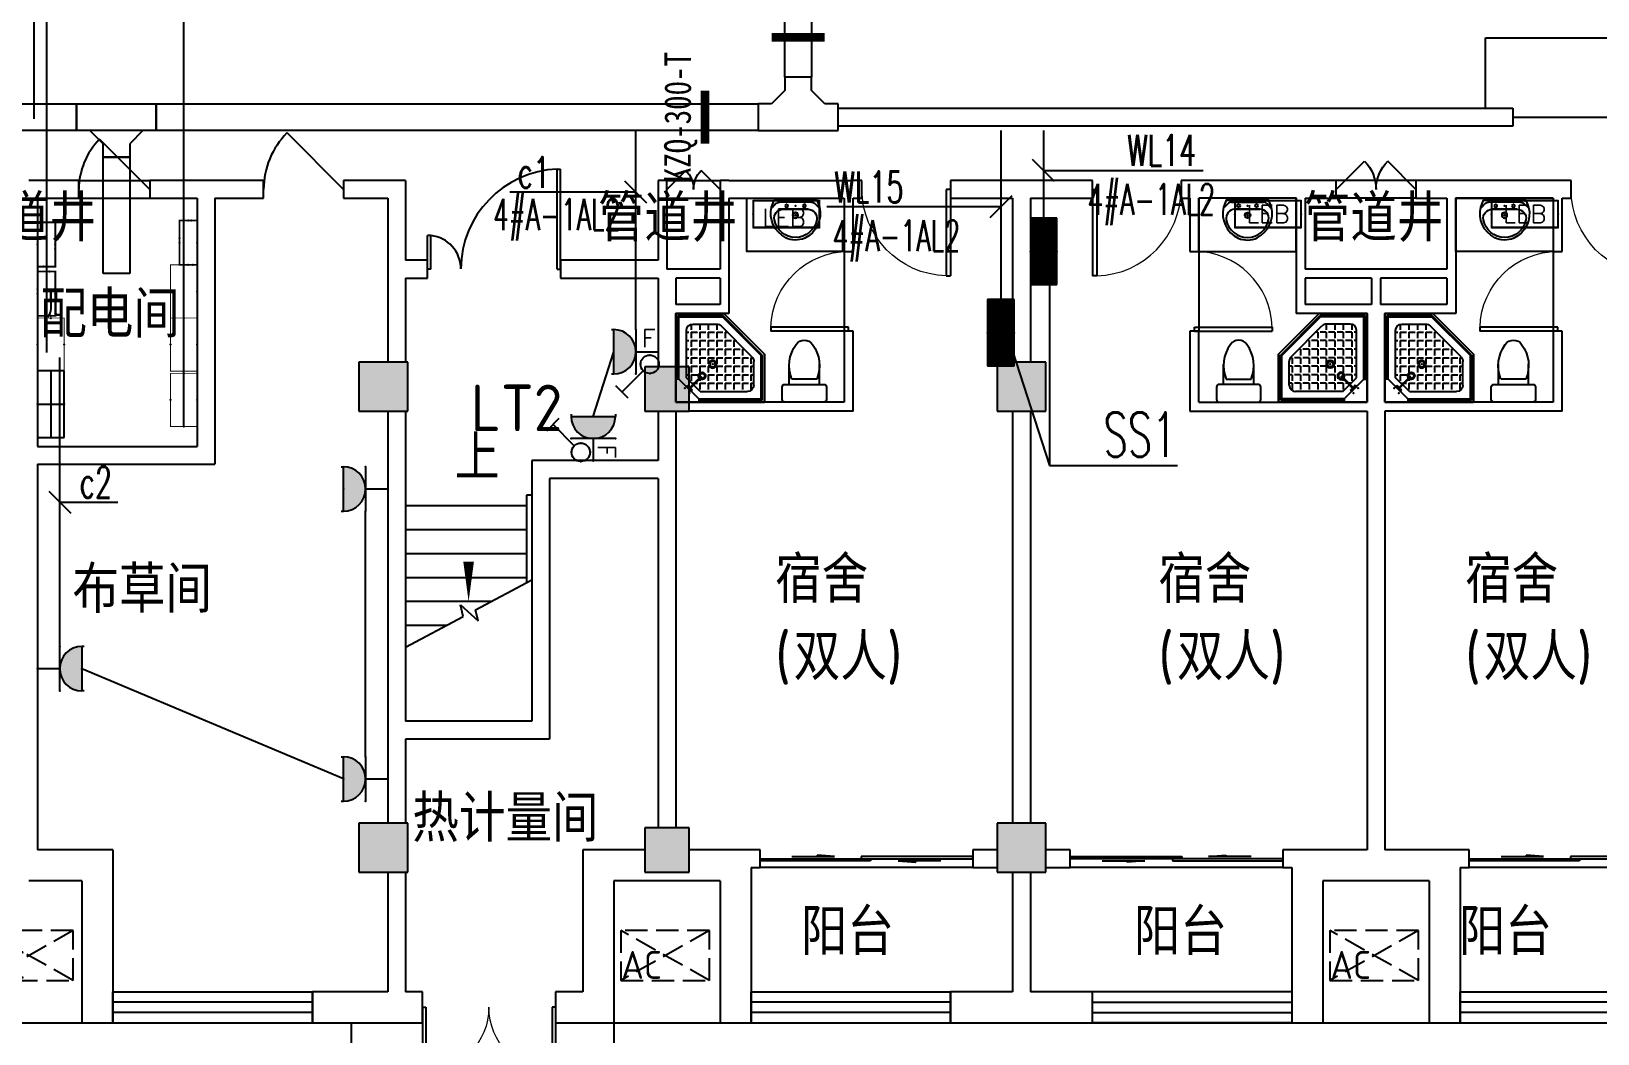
# Model space of a CAD drawing. Extents: x 1725663 to 4653551, y -550461 to 248782.
# Drawn here: x 2148079 to 2165750, y -107911 to -96605 of the extents above; entities that cross this region are included whole.
import ezdxf
from ezdxf.enums import TextEntityAlignment as Align

# ---------------------------------------------------------------- set-up
doc = ezdxf.new("R2010")
doc.units = 0
doc.header["$LTSCALE"] = 1000
doc.linetypes.add('DASH', pattern=[0.35, 0.25, -0.1])
for name, color, linetype in [('0-底图', 7, 'Continuous'), ('A-FLOR-STRS', 140, 'Continuous'), ('CABLETRAY', 4, 'Continuous'), ('CABLETRAY_DIM', 3, 'Continuous'), ('CLAYER', 7, 'Continuous'), ('COLUMN', 255, 'Continuous'), ('DBZ', 7, 'Continuous'), ('DIM-照明', 3, 'Continuous'), ('DIM-箱柜', 7, 'Continuous'), ('DIM_SYMB', 3, 'Continuous'), ('DOOR_FIRE', 4, 'Continuous'), ('E2-楼梯、坡道', 52, 'Continuous'), ('EQUIP-插座', 3, 'Continuous'), ('EQUIP-照明', 3, 'Continuous'), ('EQUIP-箱柜', 3, 'Continuous'), ('GROUND', 2, 'Continuous'), ('PUB_HATCH', 8, 'Continuous'), ('PUB_TEXT', 7, 'Continuous'), ('TEL_TEXT', 7, 'Continuous'), ('WALL', 2, 'Continuous'), ('WINDOW', 4, 'Continuous'), ('WIRE-照明', 6, 'Continuous'), ('抗震支吊架', 2, 'Continuous'), ('洁具', 213, 'Continuous'), ('空调外机', 211, 'Continuous')]:
    doc.layers.add(name, color=color, linetype=linetype)
doc.styles.add('_TCH_DIM', font='SIMPLEX', dxfattribs={"width": 0.8, "height": 5, "bigfont": 'HZTXT'})
doc.styles.add('_TEL_DIM', font='SIMPLEX', dxfattribs={"width": 0.8, "height": 3.5, "bigfont": 'HZTXT'})
doc.styles.add('kzcad', font='', dxfattribs={"width": 0.8})
doc.styles.get("Standard").update_dxf_attribs({"font": 'geniso.shx', "bigfont": 'hztxt.shx'})
doc.styles.get('kzcad').set_extended_font_data('SimSun')

# ---------------------------------------------------------------- blocks, each defined once
blk = doc.blocks.new('$equip_U$00000177(WIN7-PC-dian)')
at = {"const_width": 0.02}
blk.add_lwpolyline([(-0.6, 0.6), (0.6, 0.6), (0.6, 0), (-0.6, 0)], close=True, dxfattribs=at)
for p in [(0, 0.6), (-0.6, 0.3), (0, 0), (0.6, 0.3)]:
    blk.add_point(p)
at = {"color": 7, "style": '_TEL_DIM', "flags": 1}
for tag in ['A', 'REMARK']:
    blk.add_attdef(tag, text='', height=0.00002, dxfattribs=at).set_placement((0, 0), align=Align.MIDDLE_CENTER)
blk = doc.blocks.new('fdsefg')
at = {"layer": 'EQUIP-箱柜', "const_width": 20}
blk.add_lwpolyline([(21301, 11505), (21801, 11505), (21801, 11305), (21301, 11305)], close=True, dxfattribs=at)
at = {"layer": 'EQUIP-箱柜'}
for p in [(21601, 11505), (21301, 11355), (21801, 11372)]:
    blk.add_point(p, dxfattribs=at)
blk = doc.blocks.new('$equip_U$00000181(WIN7-PC-dian)')
for p in [(0, 0.4), (-0.5, 0.2), (0, 0), (0.5, 0.2)]:
    blk.add_point(p)
at = {"xscale": 0.002, "yscale": 0.002, "zscale": 0.002}
blk.add_blockref('fdsefg', (-43.101, -22.61), dxfattribs=at)
at = {"color": 7, "style": '_TEL_DIM', "flags": 1}
for tag in ['A', 'REMARK']:
    blk.add_attdef(tag, text='', height=0.00002, dxfattribs=at).set_placement((0, 0), align=Align.MIDDLE_CENTER)
at = {"color": 7, "style": '_TEL_DIM'}
blk.add_attdef('$TEXT$', text='', height=0.00002, dxfattribs=at).set_placement((0.1, 0), align=Align.MIDDLE_CENTER)
blk = doc.blocks.new('*X490')
at = {"color": 0}
for p, q in [((-250, 33), (-83, 200)), ((-250, 68), (-118, 200)), ((-250, 104), (-154, 200)), ((-250, 139), (-189, 200)), ((-250, 174), (-224, 200)), ((-247, 0), (-47, 200)), ((-212, 0), (-12, 200)), ((-177, 0), (23, 200)), ((-141, 0), (59, 200)), ((-106, 0), (94, 200)), ((-71, 0), (129, 200)), ((-35, 0), (165, 200)), ((0, 0), (200, 200)), ((35, 0), (235, 200)), ((71, 0), (250, 179)), ((106, 0), (250, 144)), ((141, 0), (250, 109)), ((177, 0), (250, 73)), ((212, 0), (250, 38)), ((247, 0), (250, 3))]:
    blk.add_line(p, q, dxfattribs=at)
blk = doc.blocks.new('$equip$00002943')
for p, q in [((-0.75, 0.6), (-0.75, 0)), ((0.75, 0.6), (-0.75, 0.6)), ((0.75, 0), (0.75, 0.6)), ((-0.75, 0), (0.75, 0))]:
    blk.add_line(p, q)
for points, const_width in [([(-0.75, 0.3), (0.75, 0.3)], 0.6), ([(-0.75, 0.6), (-0.75, 0), (0.75, 0), (0.75, 0.6), (-0.75, 0.6), (-0.75, 0)], 0.02)]:
    blk.add_lwpolyline(points, dxfattribs=dict(const_width=const_width))
for p in [(0, 0.6), (-0.75, 0.3), (0, 0), (0.75, 0.3)]:
    blk.add_point(p)
at = {"xscale": 0.00300000000061118, "yscale": 0.00300000000061118, "zscale": 0.00300000000061118}
blk.add_blockref('*X490', (0, 0), dxfattribs=at)
at = {"color": 7, "style": '_TEL_DIM', "flags": 1}
for tag in ['A', 'REMARK']:
    blk.add_attdef(tag, text='', height=0.00002, dxfattribs=at).set_placement((0, 0), align=Align.MIDDLE_CENTER)
blk = doc.blocks.new('$equip$00002936')
for p, q in [((-0.75, 0.6), (-0.75, 0)), ((0.75, 0.6), (-0.75, 0.6)), ((0, 0), (0, 0.6)), ((0.75, 0), (0.75, 0.6)), ((-0.75, 0.3), (0.75, 0.3)), ((-0.75, 0), (0.75, 0))]:
    blk.add_line(p, q)
at = {"const_width": 0.02}
blk.add_lwpolyline([(-0.75, 0.6), (-0.75, 0), (0.75, 0), (0.75, 0.6), (-0.75, 0.6), (-0.75, 0)], dxfattribs=at)
for p in [(0, 0.6), (-0.75, 0.3), (0, 0), (0.75, 0.3)]:
    blk.add_point(p)
at = {"color": 7, "style": '_TEL_DIM', "flags": 1}
for tag in ['A', 'REMARK']:
    blk.add_attdef(tag, text='', height=0.00002, dxfattribs=at).set_placement((0, 0), align=Align.MIDDLE_CENTER)
blk = doc.blocks.new('$equip$00001237')
for p, q in [((-0.5, 1.05), (-0.5, 1)), ((-0.5, 1), (0.5, 1)), ((0.5, 1.05), (0.5, 1)), ((0.5, 0.5), (-0.5, 0.5)), ((0, 0.5), (0, 0))]:
    blk.add_line(p, q)
blk.add_arc((0, 1), 0.5, 180, 0)
for p in [(0, 1), (-0.5, 0.5), (0.5, 0.5), (0, 0)]:
    blk.add_point(p)
for points in [[(0.433, 0.75), (-0.433, 0.75), (0.5, 1), (-0.5, 1)], [(0.25, 0.567), (-0.25, 0.567), (0.433, 0.75), (-0.433, 0.75)], [(0, 0.5), (0, 0.5), (0.25, 0.567), (-0.25, 0.567)]]:
    blk.add_solid(points)
at = {"flags": 9}
blk.add_attdef('A', (0, 0), '', height=0.00002, dxfattribs=at)
blk = doc.blocks.new('$equip$00001764')
for p, q in [((-0.5, 1.05), (-0.5, 1)), ((-0.5, 1), (0.5, 1)), ((0.5, 1.05), (0.5, 1)), ((0.5, 0.5), (-0.5, 0.5)), ((0, 0.5), (0, 0))]:
    blk.add_line(p, q)
blk.add_arc((0, 1), 0.5, 180, 0)
for p in [(-0.5, 0.5), (0.5, 0.5), (0, 0)]:
    blk.add_point(p)
for points in [[(0.433, 0.75), (-0.433, 0.75), (0.5, 1), (-0.5, 1)], [(0.25, 0.567), (-0.25, 0.567), (0.433, 0.75), (-0.433, 0.75)], [(0, 0.5), (0, 0.5), (0.25, 0.567), (-0.25, 0.567)]]:
    blk.add_solid(points)
at = {"color": 7, "style": '_TEL_DIM'}
blk.add_attdef('$TEXT$', text='', height=0.4, dxfattribs=at).set_placement((0.303, 0.211), align=Align.MIDDLE_CENTER)
at = {"color": 7, "style": '_TEL_DIM', "flags": 1}
blk.add_attdef('A', text='', height=0.00002, dxfattribs=at).set_placement((0, 0), align=Align.MIDDLE_CENTER)
blk = doc.blocks.new('$equip$00002327')
for p, q in [((0.147, 0.356), (0.625, 0.833)), ((0.484, 0.975), (0.766, 0.692))]:
    blk.add_line(p, q)
blk.add_circle((0, 0.208), 0.208)
for p in [(0, 0.417), (-0.208, 0.208), (0, 0), (0.208, 0.208)]:
    blk.add_point(p)
at = {"color": 7, "flags": 1}
blk.add_attdef('A', text='', height=0.00002, dxfattribs=at).set_placement((0, 0), align=Align.MIDDLE_CENTER)
blk = doc.blocks.new('$equip$00002908')
for p, q in [((0.75, 0.6), (-0.75, 0.6)), ((-0.75, 0.6), (-0.75, 0)), ((0.75, 0), (0.75, 0.6)), ((-0.75, 0), (0.75, 0))]:
    blk.add_line(p, q)
at = {"const_width": 0.04}
blk.add_lwpolyline([(-0.75, 0.6), (-0.75, 0), (0.75, 0), (0.75, 0.6), (-0.75, 0.6), (-0.75, 0)], dxfattribs=at)
for p in [(0, 0.6), (-0.75, 0.3), (0, 0), (0.75, 0.3)]:
    blk.add_point(p)
at = {"color": 7, "style": '_TEL_DIM'}
blk.add_attdef('$TEXT$', text='', height=0.4, dxfattribs=at).set_placement((0, 0.3), align=Align.MIDDLE_CENTER)
at = {"color": 7, "style": '_TEL_DIM', "flags": 1}
for tag in ['A', 'REMARK']:
    blk.add_attdef(tag, text='', height=0.00002, dxfattribs=at).set_placement((0, 0), align=Align.MIDDLE_CENTER)
blk = doc.blocks.new('jhgj')
at = {"layer": 'WIRE-照明'}
blk.add_line((2654540, -90976), (2654540, -94528), dxfattribs=at)
blk = doc.blocks.new('1F平面-CAD导入_dwg_Drawing4_t3_dwg_$plan$00001613-474159-1F-927810-1F')
at = {"layer": '洁具'}
for p, q in [((-30, 250), (-170, 250)), ((-200, 170), (-430, 170)), ((-260, -140), (-260, 140)), ((-200, -170), (-200, -220)), ((-170, -250), (-30, -250))]:
    blk.add_line(p, q, dxfattribs=at)
for points in [[(-200, 220), (-200, 170), (-200, -170), (-430, -170)], [(0, -220), (0, 220)]]:
    blk.add_lwpolyline(points, dxfattribs=at)
for centre, radius, start, end in [((-170, 220), 30, 90, 180), ((-30, 220), 30, 0, 90), ((-590, 0), 110, 123.4509, 236.5491), ((-413, -227), 398, 67.4505, 126.6381), ((-413, 227), 398, 233.3619, 292.5495), ((-170, -220), 30, 180, 270), ((-30, -220), 30, 270, 0)]:
    blk.add_arc(centre, radius, start, end, dxfattribs=at)
blk = doc.blocks.new('$lvtry$00000169')
at = {"color": 0}
for p, q in [((259, -36), (259, 0)), ((259, -36), (36, -259)), ((276, -120), (120, -276)), ((144, -151), (291, -298)), ((151, -144), (298, -291)), ((259, -24), (976, -24)), ((259, -36), (964, -36)), ((270, -213), (270, -143)), ((276, -120), (808, -120)), ((366, -213), (366, -143)), ((462, -213), (462, -143)), ((558, -213), (558, -143)), ((655, -213), (655, -143)), ((751, -213), (751, -143)), ((847, -213), (847, -143)), ((964, -36), (976, -24)), ((964, -36), (964, -525)), ((976, -24), (976, -530)), ((36, -259), (0, -259)), ((24, -259), (24, -976)), ((36, -259), (36, -964)), ((120, -276), (120, -808)), ((120, -309), (147, -309)), ((173, -309), (173, -239)), ((173, -309), (243, -309)), ((173, -405), (173, -335)), ((183, -213), (205, -213)), ((220, -213), (243, -213)), ((270, -213), (340, -213)), ((270, -263), (270, -239)), ((270, -405), (270, -335)), ((334, -309), (340, -309)), ((366, -213), (436, -213)), ((366, -309), (366, -239)), ((366, -309), (436, -309)), ((366, -405), (366, -335)), ((462, -213), (532, -213)), ((462, -309), (462, -239)), ((462, -309), (532, -309)), ((462, -405), (462, -335)), ((558, -213), (628, -213)), ((558, -309), (558, -239)), ((558, -309), (628, -309)), ((558, -405), (558, -335)), ((655, -213), (725, -213)), ((655, -309), (655, -239)), ((655, -309), (725, -309)), ((655, -405), (655, -335)), ((751, -213), (821, -213)), ((751, -309), (751, -239)), ((751, -309), (821, -309)), ((751, -405), (751, -335)), ((847, -213), (880, -213)), ((847, -309), (847, -239)), ((847, -309), (880, -309)), ((847, -405), (847, -335)), ((880, -192), (880, -460)), ((120, -405), (147, -405)), ((120, -501), (147, -501)), ((173, -405), (243, -405)), ((173, -501), (173, -431)), ((173, -501), (243, -501)), ((173, -598), (173, -528)), ((270, -405), (340, -405)), ((270, -501), (270, -431)), ((270, -501), (340, -501)), ((270, -598), (270, -528)), ((366, -405), (379, -405)), ((366, -501), (366, -431)), ((366, -501), (436, -501)), ((366, -598), (366, -528)), ((462, -405), (532, -405)), ((462, -501), (462, -431)), ((462, -501), (532, -501)), ((462, -598), (462, -528)), ((859, -511), (511, -859)), ((964, -525), (525, -964)), ((976, -530), (530, -976)), ((558, -405), (628, -405)), ((558, -501), (558, -431)), ((558, -501), (628, -501)), ((558, -598), (558, -528)), ((655, -405), (725, -405)), ((655, -501), (655, -431)), ((655, -501), (725, -501)), ((655, -598), (655, -528)), ((751, -405), (821, -405)), ((751, -501), (751, -431)), ((751, -501), (821, -501)), ((751, -598), (751, -528)), ((847, -405), (880, -405)), ((847, -501), (847, -431)), ((847, -501), (867, -501)), ((964, -525), (976, -530)), ((120, -598), (147, -598)), ((120, -694), (147, -694)), ((173, -598), (243, -598)), ((173, -694), (173, -624)), ((173, -694), (243, -694)), ((270, -598), (340, -598)), ((270, -694), (270, -624)), ((270, -694), (340, -694)), ((366, -598), (436, -598)), ((366, -694), (366, -624)), ((366, -694), (436, -694)), ((462, -598), (532, -598)), ((462, -694), (462, -624)), ((462, -694), (532, -694)), ((558, -598), (628, -598)), ((558, -694), (558, -624)), ((558, -694), (628, -694)), ((655, -598), (725, -598)), ((655, -694), (655, -624)), ((655, -694), (676, -694)), ((751, -598), (773, -598)), ((120, -790), (147, -790)), ((173, -790), (173, -720)), ((173, -790), (243, -790)), ((173, -878), (173, -816)), ((192, -880), (460, -880)), ((270, -790), (270, -720)), ((270, -790), (340, -790)), ((270, -880), (270, -816)), ((366, -790), (366, -720)), ((366, -790), (436, -790)), ((366, -880), (366, -816)), ((462, -790), (462, -720)), ((462, -790), (532, -790)), ((462, -880), (462, -816)), ((558, -790), (558, -720)), ((558, -790), (580, -790)), ((36, -964), (24, -976)), ((24, -976), (530, -976)), ((36, -964), (525, -964)), ((525, -964), (530, -976))]:
    blk.add_line(p, q, dxfattribs=at)
blk.add_lwpolyline([(0, 0), (0, -1000), (540, -1000), (1000, -540), (1000, 0)], close=True)
for points in [[(0, 0), (0, -1000)], [(0, 0), (1000, 0)], [(1000, 0), (1000, -540)], [(136, -190), (148, -178), (132, -162), (121, -174)], [(190, -136), (178, -148), (162, -132), (174, -121)], [(1000, -540), (540, -1000)], [(0, -1000), (540, -1000)]]:
    blk.add_lwpolyline(points, close=True, dxfattribs=at)
for radius in [43.8, 31.1]:
    blk.add_circle((416, -428), radius, dxfattribs=at)
for centre, radius, start, end in [((808, -192), 72, 0, 90), ((296, -296), 40.6, 142.583, 128.4197), ((296, -296), 28.6, 145.828, 125.6599), ((808, -460), 72, 315, 0), ((192, -808), 72, 180, 270), ((460, -808), 72, 270, 315)]:
    blk.add_arc(centre, radius, start, end, dxfattribs=at)
for p in [(103, -156, 0), (156, -102, 0), (416, -428, 0)]:
    blk.add_point(p, dxfattribs=at)
blk = doc.blocks.new('$lvtry$00000178')
at = {"color": 0}
for p, q in [((-238, 0), (238, 0)), ((-214, -36), (-272, -91)), ((-180, -23), (180, -23)), ((-142, -105), (140, -105)), ((140, -105), (-142, -105)), ((216, -37), (268, -91))]:
    blk.add_line(p, q, dxfattribs=at)
blk.add_lwpolyline([(-104, -430, 0.224698), (110, -425, 0.348046), (269, -79), (239, 0), (-241, 0), (-271, -79, 0.356844)], format="xyb", close=True, dxfattribs=at)
for centre, radius in [((-100, -65), 16.3), ((1, -172), 31.6), ((100, -65), 16.3)]:
    blk.add_circle(centre, radius, dxfattribs=at)
at = {"color": 0, "lineweight": 13}
blk.add_circle((1, -172), 23, dxfattribs=at)
at = {"color": 0}
for centre, radius, start, end in [((-142, -205), 100, 90, 190.5602), ((-180, -73), 50, 90, 133.181), ((140, -205), 100, 349.4398, 90), ((180, -73), 50, 44.5607, 90), ((-1, -179), 243, 190.5602, 349.4398)]:
    blk.add_arc(centre, radius, start, end, dxfattribs=at)
for p in [(0, -65), (1, -172)]:
    blk.add_point(p, dxfattribs=at)
blk = doc.blocks.new('A$C70365C93')
at = {"layer": '洁具'}
blk.add_lwpolyline([(-1900, 2300), (-1900, 1700), (-800, 1700), (-800, 2300)], close=True, dxfattribs=at)
blk.add_blockref('$lvtry$00000178', (-1350, 2280), dxfattribs=at)
at = {"layer": '洁具', "rotation": 180}
blk.add_blockref('$lvtry$00000169', (0, 0), dxfattribs=at)
at = {"layer": '洁具', "extrusion": (0, 0, -1), "xscale": -1, "zscale": -1, "rotation": 90}
blk.add_blockref('1F平面-CAD导入_dwg_Drawing4_t3_dwg_$plan$00001613-474159-1F-927810-1F', (1450, 0), dxfattribs=at)
blk = doc.blocks.new('A$Cf5a72a1b')
at = {"layer": '空调外机', "linetype": 'DASH'}
for p, q in [((1000, 563), (0, 0)), ((1000, 0), (0, 563))]:
    blk.add_line(p, q, dxfattribs=at)
blk.add_lwpolyline([(1000, 563), (0, 563), (0, 0), (1000, 0)], close=True, dxfattribs=at)
at = {"layer": 'PUB_TEXT'}
blk.add_text('AC', height=315, dxfattribs=at).set_placement((5, 18))
blk = doc.blocks.new('$DorLib2D$00000116')
at = {"color": 0}
for p, q in [((-0.5, 0), (-0.146, 0.354)), ((0.5, 0), (0.146, 0.354))]:
    blk.add_line(p, q, dxfattribs=at)
for centre, start, end in [((-0.5, 0), 0, 45), ((0.5, 0), 135, 180)]:
    blk.add_arc(centre, 0.5, start, end, dxfattribs=at)
blk = doc.blocks.new('$WINLIB2D$00000001')
at = {"color": 0}
for points in [[(-0.5, 0.5), (-0.5, -0.5)], [(-0.5, 0.5), (0.5, 0.5)], [(0.5, -0.5), (0.5, 0.5)], [(0.5, 0.1667), (-0.5, 0.1667)], [(0.5, -0.1667), (-0.5, -0.1667)], [(-0.5, -0.5), (0.5, -0.5)]]:
    blk.add_lwpolyline(points, dxfattribs=at)
blk = doc.blocks.new('$DorLib2D$00000114')
at = {"color": 0}
blk.add_line((0.5, 0), (-0.207, 0.707), dxfattribs=at)
blk.add_arc((0.5, 0), 1, 135, 180, dxfattribs=at)
blk = doc.blocks.new('$DorLib2D$00000002')
for p, q in [((-0.5, 0), (-0.5, 0.4875)), ((-0.475, 0.4875), (-0.5, 0.4875)), ((-0.475, 0), (-0.475, 0.4875)), ((0.475, 0), (0.475, 0.4875)), ((0.475, 0.4875), (0.5, 0.4875)), ((0.5, 0), (0.5, 0.4875)), ((-0.5, 0), (-0.475, 0)), ((0.5, 0), (0.475, 0))]:
    blk.add_line(p, q)
at = {"lineweight": 13}
for centre, start, end in [((-0.4875, 0), 0, 88.53072), ((0.4875, 0), 91.46928, 180)]:
    blk.add_arc(centre, 0.4875, start, end, dxfattribs=at)
blk = doc.blocks.new('$DorLib2D$00000131')
at = {"color": 0, "linetype": 'Continuous'}
for p, q in [((0.15, 0.125), (0.2319, 0.1973)), ((0.2319, 0.1973), (0.2319, 0.125)), ((-0.5, 0.125), (-0.5, 0)), ((0.0192, 0.125), (-0.5, 0.125)), ((0.0192, 0), (0.0192, 0.125)), ((0.35, 0.125), (0.15, 0.125)), ((-0.5, 0), (0.0192, 0)), ((-0.024, 0), (0.5, 0)), ((-0.024, -0.125), (-0.024, 0)), ((0.5, 0), (0.5, -0.125)), ((-0.35, -0.125), (-0.15, -0.125)), ((-0.2319, -0.1973), (-0.2319, -0.125)), ((-0.15, -0.125), (-0.2319, -0.1973)), ((0.5, -0.125), (-0.024, -0.125))]:
    blk.add_line(p, q, dxfattribs=at)
blk = doc.blocks.new('$DorLib2D$00000001')
for p, q in [((0.45, 0.975), (0.5, 0.975)), ((0.45, 0), (0.45, 0.975)), ((0.5, 0), (0.5, 0.975)), ((0.5, 0), (0.45, 0))]:
    blk.add_line(p, q)
at = {"lineweight": 13}
blk.add_arc((0.475, 0), 0.975, 91.4693, 180, dxfattribs=at)
blk = doc.blocks.new('$DorLib2D$00000225')
at = {"color": 0}
for p, q in [((0.475, -0.001), (0.475, 0.752)), ((0.475, 0.752), (0.5, 0.752)), ((0.5, -0.001), (0.5, 0.752)), ((-0.5, 0), (-0.5, 0.252)), ((-0.475, 0.252), (-0.5, 0.252)), ((-0.475, 0), (-0.475, 0.252)), ((-0.475, 0), (-0.5, 0)), ((0.475, -0.001), (0.5, -0.001))]:
    blk.add_line(p, q, dxfattribs=at)
for centre, radius, start, end in [((0.505, -0.002), 0.755, 92.2493, 179.7238), ((-0.501, 0.003), 0.251, 359.7899, 84.0974)]:
    blk.add_arc(centre, radius, start, end, dxfattribs=at)
blk = doc.blocks.new('ghj')
at = {"layer": 'PUB_HATCH'}
for points in [[(1589082, -19204.7), (1588532, -19204.7), (1588532, -19754.7), (1589082, -19754.7)], [(1592257, -19254.7), (1591757, -19254.7), (1591757, -19754.7), (1592257, -19754.7)], [(1596282, -19204.7), (1595732, -19204.7), (1595732, -19754.7), (1596282, -19754.7)], [(1589082, -24404.7), (1588532, -24404.7), (1588532, -24954.7), (1589082, -24954.7)], [(1592257, -24454.7), (1591757, -24454.7), (1591757, -24954.7), (1592257, -24954.7)], [(1596282, -24404.7), (1595732, -24404.7), (1595732, -24954.7), (1596282, -24954.7)]]:
    blk.add_hatch(color=256, dxfattribs=at).paths.add_polyline_path(points)
at = {"layer": 'A-FLOR-STRS'}
for p, q in [((1589057, -20824.7), (1589057, -22419.4)), ((1590422, -20824.7), (1589057, -20824.7)), ((1590422, -20704.7), (1590422, -21692)), ((1590482, -20704.7), (1590422, -20704.7)), ((1590482, -20704.7), (1590482, -21660)), ((1590482, -20824.7), (1590482, -21660)), ((1590422, -21094.7), (1589057, -21094.7)), ((1590422, -21364.7), (1589057, -21364.7)), ((1590422, -21634.7), (1589057, -21634.7)), ((1589848.8, -21997.5), (1590482, -21660)), ((1590022.8, -21904.7), (1589057, -21904.7)), ((1589057, -22419.4), (1589707.8, -22072.6)), ((1589707.8, -22072.6), (1589677.3, -21941.1)), ((1589677.3, -21941.1), (1589877.4, -22120.9)), ((1589877.4, -22120.9), (1589848.8, -21997.5)), ((1589516.2, -22174.7), (1589057, -22174.7))]:
    blk.add_line(p, q, dxfattribs=at)
at = {"layer": 'COLUMN'}
for p, q in [((1589082, -19204.7), (1588532, -19204.7)), ((1588532, -19204.7), (1588532, -19754.7)), ((1589082, -19754.7), (1589082, -19204.7)), ((1592257, -19254.7), (1591757, -19254.7)), ((1591757, -19254.7), (1591757, -19754.7)), ((1592257, -19754.7), (1592257, -19254.7)), ((1596282, -19204.7), (1595732, -19204.7)), ((1595732, -19204.7), (1595732, -19754.7)), ((1596282, -19754.7), (1596282, -19204.7)), ((1588532, -19754.7), (1589082, -19754.7)), ((1591757, -19754.7), (1592257, -19754.7)), ((1595732, -19754.7), (1596282, -19754.7)), ((1589082, -24404.7), (1588532, -24404.7)), ((1588532, -24404.7), (1588532, -24954.7)), ((1589082, -24954.7), (1589082, -24404.7)), ((1592257, -24454.7), (1591757, -24454.7)), ((1591757, -24454.7), (1591757, -24954.7)), ((1592257, -24954.7), (1592257, -24454.7)), ((1596282, -24404.7), (1595732, -24404.7)), ((1595732, -24404.7), (1595732, -24954.7)), ((1596282, -24954.7), (1596282, -24404.7)), ((1588532, -24954.7), (1589082, -24954.7)), ((1591757, -24954.7), (1592257, -24954.7)), ((1595732, -24954.7), (1596282, -24954.7))]:
    blk.add_line(p, q, dxfattribs=at)
at = {"layer": 'DIM_SYMB'}
blk.add_lwpolyline([(1589769.5, -20689.7, 0, 0, 0), (1589769.5, -21904.7, 0, 120, 0), (1589769.5, -21454.7, 0, 0, 0)], format="xyseb", dxfattribs=at)
at = {"layer": 'DOOR_FIRE'}
for p, q in [((1585372.7, -17154.7, 100), (1586172.7, -17154.7, 100)), ((1592007, -17154.7), (1592607, -17154.7)), ((1600457, -17154.7), (1599557, -17154.7)), ((1585372.7, -17354.7, 100), (1586172.7, -17354.7, 100)), ((1592007, -17354.7), (1592607, -17354.7)), ((1600457, -17354.7), (1599557, -17354.7))]:
    blk.add_line(p, q, dxfattribs=at)
at = {"layer": 'E2-楼梯、坡道'}
blk.add_lwpolyline([(1591407, -26654.7), (1591407, -28154.7), (1588449.6, -28154.7), (1588449.6, -26654.7)], dxfattribs=at)
at = {"layer": 'GROUND'}
for q in [(1591407, -27854.7), (1604207, -26654.7)]:
    blk.add_line((1591407, -26654.7), q, dxfattribs=at)
blk.add_lwpolyline([(1561707, -26654.7), (1588007, -26654.7)], dxfattribs=at)
at = {"layer": 'WALL'}
for p, q in [((1585372.7, -17154.7), (1584807, -17154.7)), ((1585372.7, -17354.7), (1585372.7, -17154.7)), ((1586807, -17154.7), (1586172.7, -17154.7)), ((1586172.7, -17154.7), (1586172.7, -17354.7)), ((1587457, -17154.7), (1586807, -17154.7)), ((1587457, -17354.7), (1587457, -17154.7)), ((1589057, -17154.7), (1588357, -17154.7)), ((1588357, -17154.7), (1588357, -17354.7)), ((1589057, -17154.7), (1589057, -18054.7)), ((1592007, -17154.7), (1591907, -17154.7)), ((1591907, -17154.7), (1591907, -18054.7)), ((1592007, -17354.7), (1592007, -17154.7)), ((1592707, -17154.7), (1592607, -17154.7)), ((1592607, -17154.7), (1592607, -17354.7)), ((1592707, -17154.7), (1594107, -17154.7)), ((1594207, -17154.7), (1594107, -17154.7)), ((1594207, -17354.7), (1594207, -17154.7)), ((1596007, -17154.7), (1595207, -17154.7)), ((1595207, -17154.7), (1595207, -17354.7)), ((1596807, -17154.7), (1596007, -17154.7)), ((1596807, -17354.7), (1596807, -17154.7)), ((1597907, -17154.7), (1597807, -17154.7)), ((1597807, -17154.7), (1597807, -17354.7)), ((1599107, -17154.7), (1597907, -17154.7)), ((1599557, -17154.7), (1599107, -17154.7)), ((1599557, -17354.7), (1599557, -17154.7)), ((1600907, -17154.7), (1600457, -17154.7)), ((1600457, -17154.7), (1600457, -17354.7)), ((1602107, -17154.7), (1600907, -17154.7)), ((1602207, -17154.7), (1602107, -17154.7)), ((1602207, -17354.7), (1602207, -17154.7)), ((1584907, -17354.7), (1585372.7, -17354.7)), ((1584907, -17354.7), (1584907, -18154.7)), ((1586172.7, -17354.7), (1586707, -17354.7)), ((1586707, -17354.7), (1586707, -20154.7)), ((1586907, -17354.7), (1587457, -17354.7)), ((1586907, -17354.7), (1586907, -20354.7)), ((1588357, -17354.7), (1588857, -17354.7)), ((1588857, -17354.7), (1588857, -18154.7)), ((1592007, -17354.7), (1592007, -18154.7)), ((1592607, -17354.7), (1592607, -18154.7)), ((1592707, -17354.7), (1594007, -17354.7)), ((1592707, -17354.7), (1592707, -18154.7)), ((1594007, -17354.7), (1594007, -17954.7)), ((1594107, -17354.7), (1594207, -17354.7)), ((1594107, -17954.7), (1594107, -17354.7)), ((1595207, -17354.7), (1595907, -17354.7)), ((1595907, -17354.7), (1595907, -19204.7)), ((1596107, -17354.7), (1596807, -17354.7)), ((1596107, -17354.7), (1596107, -19204.7)), ((1597807, -17354.7), (1597907, -17354.7)), ((1597907, -17354.7), (1597907, -17954.7)), ((1599107, -17354.7), (1598007, -17354.7)), ((1598007, -17954.7), (1598007, -17354.7)), ((1599107, -17354.7), (1599107, -18154.7)), ((1599207, -17354.7), (1599557, -17354.7)), ((1599207, -17354.7), (1599207, -18154.7)), ((1600457, -17354.7), (1600807, -17354.7)), ((1600807, -17354.7), (1600807, -18154.7)), ((1602007, -17354.7), (1600907, -17354.7)), ((1600907, -17354.7), (1600907, -18154.7)), ((1602007, -17354.7), (1602007, -17954.7)), ((1602107, -17354.7), (1602207, -17354.7)), ((1602107, -17954.7), (1602107, -17354.7)), ((1594007, -17954.7), (1594107, -17954.7)), ((1597907, -17954.7), (1598007, -17954.7)), ((1602007, -17954.7), (1602107, -17954.7)), ((1584907, -18154.7), (1584907, -18554.7)), ((1588857, -18154.7), (1588857, -19204.7)), ((1589307, -18054.7), (1589057, -18054.7)), ((1589307, -18254.7), (1589307, -18054.7)), ((1591907, -18054.7), (1590807, -18054.7)), ((1590807, -18054.7), (1590807, -18254.7)), ((1592607, -18154.7), (1592007, -18154.7)), ((1592707, -18154.7), (1592707, -18654.7)), ((1599107, -18154.7), (1599107, -18654.7)), ((1600007, -18154.7), (1599207, -18154.7)), ((1600807, -18154.7), (1600007, -18154.7)), ((1600907, -18154.7), (1600907, -18654.7)), ((1589057, -18254.7), (1589057, -19204.7)), ((1589057, -18254.7), (1589307, -18254.7)), ((1590807, -18254.7), (1591907, -18254.7)), ((1591907, -18254.7), (1591907, -18554.7)), ((1592107, -18254.7), (1592107, -18554.7)), ((1592607, -18254.7), (1592107, -18254.7)), ((1592607, -18254.7), (1592607, -18554.7)), ((1599957, -18254.7), (1599207, -18254.7)), ((1599207, -18254.7), (1599207, -18554.7)), ((1599957, -18254.7), (1599957, -18554.7)), ((1600807, -18254.7), (1600057, -18254.7)), ((1600057, -18254.7), (1600057, -18554.7)), ((1600807, -18254.7), (1600807, -18554.7)), ((1584907, -18554.7), (1584907, -19754.7)), ((1591907, -18554.7), (1591907, -19254.7)), ((1592607, -18554.7), (1592107, -18554.7)), ((1592107, -18654.7), (1592107, -19254.7)), ((1592707, -18654.7), (1592107, -18654.7)), ((1599907, -18654.7), (1599107, -18654.7)), ((1599957, -18554.7), (1599207, -18554.7)), ((1599907, -18654.7), (1599907, -19654.7)), ((1600807, -18554.7), (1600057, -18554.7)), ((1600107, -18654.7), (1600107, -19654.7)), ((1600907, -18654.7), (1600107, -18654.7)), ((1594107, -18854.7), (1594007, -18854.7)), ((1594007, -18854.7), (1594007, -19654.7)), ((1594107, -19754.7), (1594107, -18854.7)), ((1598007, -18854.7), (1597907, -18854.7)), ((1597907, -18854.7), (1597907, -19754.7)), ((1598007, -19654.7), (1598007, -18854.7)), ((1602107, -18854.7), (1602007, -18854.7)), ((1602007, -18854.7), (1602007, -19654.7)), ((1602107, -19754.7), (1602107, -18854.7)), ((1584907, -19754.7), (1584907, -20154.7)), ((1588857, -19754.7), (1588857, -23354.7)), ((1589057, -19754.7), (1589057, -23254.7)), ((1591907, -19754.7), (1591907, -20314.7)), ((1592107, -19754.7), (1592107, -20414.7)), ((1594007, -19654.7), (1592257, -19654.7)), ((1594107, -19754.7), (1592257, -19754.7)), ((1595907, -19754.7), (1595907, -24404.7)), ((1596107, -19754.7), (1596107, -24404.7)), ((1597907, -19754.7), (1599907, -19754.7)), ((1598007, -19654.7), (1599907, -19654.7)), ((1599907, -19754.7), (1599907, -24704.7)), ((1602007, -19654.7), (1600107, -19654.7)), ((1602107, -19754.7), (1600107, -19754.7)), ((1600107, -19754.7), (1600107, -24704.7)), ((1584907, -20154.7), (1586707, -20154.7)), ((1590482, -20314.7), (1590482, -23254.7)), ((1591907, -20314.7), (1590482, -20314.7)), ((1584907, -20354.7), (1584907, -24704.7)), ((1584907, -20354.7), (1586907, -20354.7)), ((1592107, -20414.7), (1592107, -24454.7)), ((1590682, -20514.7), (1590682, -23454.7)), ((1591907, -20514.7), (1590682, -20514.7)), ((1591907, -20514.7), (1591907, -24454.7)), ((1590482, -23254.7), (1589057, -23254.7)), ((1588857, -23354.7), (1588857, -24404.7)), ((1589057, -23454.7), (1589057, -24404.7)), ((1590682, -23454.7), (1589057, -23454.7)), ((1585757, -24704.7), (1584907, -24704.7)), ((1585757, -24704.7), (1585757, -26304.7)), ((1591757, -24704.7), (1591057, -24704.7)), ((1591057, -24704.7), (1591057, -26304.7)), ((1592707, -24704.7), (1592257, -24704.7)), ((1593057, -24704.7), (1592707, -24704.7)), ((1593057, -24904.7), (1593057, -24704.7)), ((1595732, -24704.7), (1595457, -24704.7)), ((1595457, -24704.7), (1595457, -24904.7)), ((1596557, -24704.7), (1596282, -24704.7)), ((1596557, -24904.7), (1596557, -24704.7)), ((1599307, -24704.7), (1598957, -24704.7)), ((1598957, -24704.7), (1598957, -24904.7)), ((1599907, -24704.7), (1599307, -24704.7)), ((1600707, -24704.7), (1600107, -24704.7)), ((1601057, -24704.7), (1600707, -24704.7)), ((1601057, -24904.7), (1601057, -24704.7)), ((1592957, -24904.7), (1592957, -26304.7)), ((1592957, -24904.7), (1593057, -24904.7)), ((1595457, -24904.7), (1595732, -24904.7)), ((1596282, -24904.7), (1596557, -24904.7)), ((1598957, -24904.7), (1599057, -24904.7)), ((1599057, -24904.7), (1599057, -26304.7)), ((1600957, -24904.7), (1600957, -26304.7)), ((1600957, -24904.7), (1601057, -24904.7)), ((1585407, -25054.7), (1584807, -25054.7)), ((1585407, -25054.7), (1585407, -26654.7)), ((1588857, -24954.7), (1588857, -26304.7)), ((1589057, -24954.7), (1589057, -26304.7)), ((1592007, -25054.7), (1591407, -25054.7)), ((1591407, -25054.7), (1591407, -26654.7)), ((1592607, -25054.7), (1592007, -25054.7)), ((1592607, -25054.7), (1592607, -26654.7)), ((1595907, -24954.7), (1595907, -26304.7)), ((1596107, -24954.7), (1596107, -26304.7)), ((1599407, -25054.7), (1599407, -26654.7)), ((1600007, -25054.7), (1599407, -25054.7)), ((1600607, -25054.7), (1600007, -25054.7)), ((1600607, -25054.7), (1600607, -26654.7)), ((1585757, -26654.7), (1585757, -26304.7)), ((1588857, -26304.7), (1588007, -26304.7)), ((1588007, -26304.7), (1588007, -26654.7)), ((1589248.1, -26304.7), (1589057, -26304.7)), ((1589248.1, -26654.7), (1589248.1, -26304.7)), ((1591057, -26304.7), (1590748.1, -26304.7)), ((1590748.1, -26304.7), (1590748.1, -26654.7)), ((1592957, -26654.7), (1592957, -26304.7)), ((1595907, -26304.7), (1595207, -26304.7)), ((1595207, -26304.7), (1595207, -26654.7)), ((1596807, -26304.7), (1596107, -26304.7)), ((1596807, -26654.7), (1596807, -26304.7)), ((1599057, -26304.7), (1599057, -26654.7)), ((1600957, -26654.7), (1600957, -26304.7)), ((1585407, -26654.7), (1585757, -26654.7)), ((1588007, -26654.7), (1588957, -26654.7)), ((1588957, -26654.7), (1589248.1, -26654.7)), ((1590748.1, -26654.7), (1591407, -26654.7)), ((1592607, -26654.7), (1592957, -26654.7)), ((1595207, -26654.7), (1596007, -26654.7)), ((1596007, -26654.7), (1596807, -26654.7)), ((1599057, -26654.7), (1599407, -26654.7)), ((1600607, -26654.7), (1600957, -26654.7))]:
    blk.add_line(p, q, dxfattribs=at)
at = {"layer": 'WINDOW'}
for p, q in [((1594007, -17954.7), (1594007, -18854.7)), ((1598007, -17954.7), (1598007, -18854.7)), ((1602007, -17954.7), (1602007, -18854.7)), ((1595457, -24904.7), (1593057, -24904.7)), ((1598957, -24904.7), (1596557, -24904.7)), ((1603457, -24904.7), (1601057, -24904.7))]:
    blk.add_line(p, q, dxfattribs=at)
at = {"xscale": -1}
for p in [(1592107, -19654.7), (1600107, -19654.7)]:
    blk.add_blockref('A$C70365C93', p, dxfattribs=at)
for name, p in [('A$C70365C93', (1599907, -19654.7)), ('A$Cf5a72a1b', (1584307.5, -26178.2)), ('A$Cf5a72a1b', (1591487, -26178.2)), ('A$Cf5a72a1b', (1599487, -26178.2))]:
    blk.add_blockref(name, p)
at = {"layer": 'DOOR_FIRE', "zscale": 200}
for name, p, xscale, yscale in [('$DorLib2D$00000114', (1585772.7, -17254.7), 800, 800), ('$DorLib2D$00000114', (1587907, -17254.7), 900, 900), ('$DorLib2D$00000116', (1592307, -17254.7), -600, 600)]:
    blk.add_blockref(name, p, dxfattribs=dict(at, xscale=xscale, yscale=yscale))
for name, p, xscale, yscale, rotation in [('$DorLib2D$00000116', (1600007, -17254.7), 900, -900, 179.9999999994664), ('$DorLib2D$00000225', (1590057, -18154.7), -1500, -1500, 180)]:
    blk.add_blockref(name, p, dxfattribs=dict(at, xscale=xscale, yscale=yscale, rotation=rotation))
at = {"layer": 'WINDOW', "yscale": -1000}
for p, xscale, zscale in [((1594707, -17254.7), 1000, 1000), ((1597307, -17254.7), -1000, -1000), ((1602707, -17254.7), 1000, 1000)]:
    blk.add_blockref('$DorLib2D$00000001', p, dxfattribs=dict(at, xscale=xscale, zscale=zscale))
at = {"layer": 'WINDOW'}
for name, p, xscale, yscale, zscale, rotation in [('$DorLib2D$00000001', (1594057, -18404.7), 900, -900, 900, 270), ('$DorLib2D$00000001', (1597957, -18404.7), 900, 900, 900, 270), ('$DorLib2D$00000001', (1602057, -18404.7), 900, -900, 900, 270), ('$DorLib2D$00000131', (1594257, -24804.7), -2400, 200, -2400, 180), ('$DorLib2D$00000131', (1597757, -24804.7), 2400, 200, 2400, 180), ('$DorLib2D$00000131', (1602257, -24804.7), -2400, 200, -2400, 180), ('$WINLIB2D$00000001', (1586882, -26479.7), -2249.999999993481, -350, -2249.999999993481, 180), ('$WINLIB2D$00000001', (1594082, -26479.7), -2249.999999993481, -350, -2249.999999993481, 180), ('$WINLIB2D$00000001', (1597932, -26479.7), 2249.999999993481, -350, 2249.999999993481, 180), ('$WINLIB2D$00000001', (1602082, -26479.7), -2249.999999993481, -350, -2249.999999993481, 180), ('$DorLib2D$00000002', (1589998.1, -26479.7), -1500, 1500, -1500, 180)]:
    blk.add_blockref(name, p, dxfattribs=dict(at, xscale=xscale, yscale=yscale, zscale=zscale, rotation=rotation))
at = {"layer": 'CLAYER'}
for s, p in [('管道井', (1583992.3, -17841.7)), ('管道井', (1591227.3, -17841.7)), ('管道井', (1599192.3, -17841.7)), ('配电间', (1584937, -18927)), ('热计量间', (1589134.8, -24614))]:
    blk.add_text(s, height=525, dxfattribs=at).set_placement(p)
at = {"layer": 'PUB_TEXT'}
for s, p in [('LT2', (1589793.7, -19982)), ('宿舍', (1593228.1, -21918.5)), ('宿舍', (1597550.3, -21918.5)), ('宿舍', (1601012.2, -21918.5)), ('布草间', (1585299.6, -22031.1)), ('(', (1593228.1, -22790.6)), ('双人', (1593438.1, -22790.6)), (')', (1594488.1, -22790.6)), ('(', (1597550.3, -22790.6)), ('双人', (1597760.3, -22790.6)), (')', (1598810.3, -22790.6)), ('(', (1601012.2, -22790.6)), ('双人', (1601222.2, -22790.6)), (')', (1602272.2, -22790.6)), ('阳台', (1593518, -25892.8)), ('阳台', (1597274.5, -25892.8)), ('阳台', (1600941.5, -25892.8))]:
    blk.add_text(s, height=525, dxfattribs=at).set_placement(p)
at = {"layer": 'PUB_TEXT', "color": 7, "style": '_TCH_DIM'}
blk.add_text('上', height=506.4, dxfattribs=at).set_placement((1589613.1, -20532.2))

msp = doc.modelspace()

# ---------------------------------------------------------------- linework, layer by layer
at = {"layer": 'CABLETRAY'}
for p, q in [((2156580, -97123), (2156580, -38527)), ((2156580, -97123), (2156580, -38527)), ((2156880, -38527), (2156880, -97123)), ((2156880, -38527), (2156880, -97123)), ((2156880, -97123), (2156580, -97123)), ((2156880, -97123), (2156580, -97123)), ((2156580, -97123), (2156580, -97273)), ((2156880, -97123), (2156580, -97123)), ((2156880, -97123), (2156580, -97123)), ((2156580, -97123), (2156580, -97273)), ((2156880, -97273), (2156880, -97123)), ((2156880, -97273), (2156880, -97123)), ((2156580, -97273), (2156430, -97423)), ((2156580, -97273), (2156430, -97423)), ((2157030, -97423), (2156880, -97273)), ((2157030, -97423), (2156880, -97273)), ((2070405, -97423), (2156280, -97423)), ((2070405, -97423), (2148589, -97423)), ((2148589, -97423), (2148589, -97723)), ((2148589, -97423), (2149489, -97423)), ((2148589, -97723), (2148589, -97423)), ((2149489, -97723), (2149489, -97423)), ((2149489, -97423), (2156280, -97423)), ((2149489, -97423), (2149489, -97723)), ((2156280, -97423), (2156280, -97723)), ((2156430, -97423), (2156280, -97423)), ((2156280, -97423), (2156280, -97723)), ((2156430, -97423), (2156280, -97423)), ((2156280, -97423), (2156280, -97723)), ((2156280, -97423), (2156280, -97723)), ((2157180, -97423), (2157030, -97423)), ((2157180, -97423), (2157030, -97423)), ((2157180, -97723), (2157180, -97423)), ((2157180, -97723), (2157180, -97423)), ((2157180, -97673), (2157180, -97473)), ((2157180, -97473), (2164794, -97473)), ((2157180, -97673), (2157180, -97473)), ((2157180, -97473), (2164794, -97473)), ((2164794, -97473), (2164794, -97673)), ((2164794, -97473), (2164794, -97673)), ((2164794, -97673), (2157180, -97673)), ((2164794, -97673), (2157180, -97673)), ((2156280, -97723), (2070405, -97723)), ((2148589, -97723), (2070405, -97723)), ((2148739, -97723), (2148589, -97723)), ((2148889, -97873), (2148739, -97723)), ((2148889, -98023), (2148889, -97873)), ((2149339, -97723), (2149189, -97873)), ((2149189, -97873), (2149189, -98023)), ((2149489, -97723), (2149339, -97723)), ((2156280, -97723), (2149489, -97723)), ((2156280, -97723), (2157180, -97723)), ((2156280, -97723), (2157180, -97723)), ((2148889, -99335), (2148889, -98023)), ((2148889, -98023), (2149189, -98023)), ((2149189, -98023), (2148889, -98023)), ((2149189, -98023), (2149189, -99335)), ((2149189, -99335), (2148889, -99335))]:
    msp.add_line(p, q, dxfattribs=at)
at = {"layer": 'CABLETRAY_DIM'}
for p, q in [((2164486, -97473), (2164486, -96679)), ((2164486, -96679), (2168118, -96679)), ((2164486, -97473), (2164486, -96679)), ((2164486, -96679), (2168118, -96679))]:
    msp.add_line(p, q, dxfattribs=at)
at = {"layer": 'DBZ'}
for p, q in [((2148255, -100229), (2148255, -89768)), ((2149800, -101063), (2149800, -92856))]:
    msp.add_line(p, q, dxfattribs=at)
at = {"layer": 'DIM-照明'}
for p, q in [((2159624, -98298), (2159376, -98051)), ((2159624, -98298), (2159376, -98051)), ((2155024, -98544), (2154776, -98297)), ((2155024, -98544), (2154776, -98297)), ((2159141, -98462), (2158893, -98709)), ((2159141, -98462), (2158893, -98709)), ((2148277, -101792), (2148524, -102040)), ((2148277, -101792), (2148524, -102040))]:
    msp.add_line(p, q, dxfattribs=at)
for points in [[(2159500, -98174), (2160356, -98174)], [(2159500, -98174), (2160356, -98174)], [(2160356, -98174), (2161299, -98174)], [(2160356, -98174), (2161299, -98174)], [(2153900, -98421), (2153479, -98421)], [(2153900, -98421), (2153479, -98421)], [(2154900, -98421), (2153900, -98421)], [(2154900, -98421), (2153900, -98421)], [(2157986, -98586), (2157054, -98586)], [(2157986, -98586), (2157054, -98586)], [(2159017, -98586), (2157986, -98586)], [(2159017, -98586), (2157986, -98586)], [(2148401, -101916), (2148537, -101916)], [(2148401, -101916), (2148537, -101916)], [(2148537, -101916), (2149054, -101916)], [(2148537, -101916), (2149054, -101916)]]:
    msp.add_lwpolyline(points, dxfattribs=at)
at = {"layer": 'DIM-箱柜'}
for p, q in [((2159566, -99462), (2159566, -101503)), ((2159566, -99462), (2159566, -101503)), ((2159150, -100213), (2159566, -101503)), ((2159150, -100213), (2159566, -101503)), ((2159566, -101503), (2161009, -101503)), ((2159566, -101503), (2161009, -101503))]:
    msp.add_line(p, q, dxfattribs=at)
at = {"layer": 'WIRE-照明'}
for p, q in [((2164794, -97573), (2167017, -97573)), ((2154900, -99969), (2154900, -97723)), ((2159017, -97723), (2159017, -99629)), ((2159500, -97723), (2159500, -98712)), ((2148400, -103544), (2148401, -100285)), ((2154419, -100948), (2154650, -100219)), ((2151850, -104788), (2151850, -102017)), ((2151600, -105038), (2148650, -103794))]:
    msp.add_line(p, q, dxfattribs=at)
at = {"layer": '抗震支吊架', "color": 2, "const_width": 100}
for points in [[(2156430, -96673), (2157030, -96673)], [(2155680, -97873), (2155680, -97273)]]:
    msp.add_lwpolyline(points, dxfattribs=at)

# ---------------------------------------------------------------- block references
at = {"layer": '0-底图'}
for name, p in [('ghj', (563243, -81133)), ('jhgj', (-506432, -3063))]:
    msp.add_blockref(name, p, dxfattribs=at)
at = {"layer": 'EQUIP-插座'}
ref = msp.add_blockref('$equip$00001764', (2155150, -100219), dxfattribs=dict(at, xscale=500, yscale=500, zscale=500, rotation=90))
ref.add_attrib('$TEXT$', 'F', dxfattribs={"layer": '0', "color": 7, "height": 200, "style": '_TEL_DIM'}).set_placement((2155045, -100067), align=Align.MIDDLE_CENTER)
ref = msp.add_blockref('$equip$00001764', (2154419, -101448), dxfattribs=dict(at, xscale=500, yscale=500, zscale=500))
ref.add_attrib('$TEXT$', 'F', dxfattribs={"layer": '0', "color": 7, "height": 200, "rotation": 270, "style": '_TEL_DIM'}).set_placement((2154570, -101342), align=Align.MIDDLE_CENTER)
at = {"layer": 'EQUIP-插座', "xscale": 500, "yscale": 500, "zscale": 500}
for p, rotation in [((2152100, -101767), 90), ((2148150, -103794), 270), ((2152100, -105038), 90)]:
    msp.add_blockref('$equip$00001237', p, dxfattribs=dict(at, rotation=rotation))
at = {"layer": 'EQUIP-照明', "xscale": 500, "yscale": 500, "zscale": 500}
for p, rotation in [((2155056, -100256), 180), ((2154382, -101353), 90)]:
    msp.add_blockref('$equip$00002327', p, dxfattribs=dict(at, rotation=rotation))
at = {"layer": 'EQUIP-箱柜'}
ref = msp.add_blockref('$equip$00002908', (2156597, -98816), dxfattribs=dict(at, xscale=500, yscale=500, zscale=500))
ref.add_attrib('$TEXT$', 'LEB', dxfattribs={"layer": '0', "color": 7, "height": 200, "style": '_TEL_DIM'}).set_placement((2156573, -98708), align=Align.MIDDLE_CENTER)
at = {"layer": 'EQUIP-箱柜', "xscale": 500, "yscale": 500, "zscale": 500}
for name, p, rotation in [('$equip$00002943', (2159350, -99087), 270), ('$equip_U$00000177(WIN7-PC-dian)', (2149950, -99539), 90), ('$equip$00002943', (2159167, -100004), 90), ('$equip_U$00000177(WIN7-PC-dian)', (2148450, -100139), 90), ('$equip_U$00000177(WIN7-PC-dian)', (2149950, -100139), 90), ('$equip$00002936', (2148150, -100811), 270), ('$equip_U$00000177(WIN7-PC-dian)', (2149950, -100763), 90)]:
    msp.add_blockref(name, p, dxfattribs=dict(at, rotation=rotation))
for p in [(2162031, -98816), (2164928, -98816)]:
    msp.add_blockref('$equip$00002908', p, dxfattribs=at).add_auto_attribs({'$TEXT$': 'LEB'})
at = {"layer": 'EQUIP-箱柜'}
ref = msp.add_blockref('$equip_U$00000181(WIN7-PC-dian)', (2148150, -99009), dxfattribs=dict(at, xscale=500, yscale=500, zscale=500, rotation=270))
ref.add_attrib('$TEXT$', 'REMARK', dxfattribs={"layer": '0', "color": 7, "height": 0.01, "style": '_TEL_DIM'}).set_placement((2148150, -99059), align=Align.MIDDLE_CENTER)
ref = msp.add_blockref('$equip_U$00000181(WIN7-PC-dian)', (2149950, -98989), dxfattribs=dict(at, xscale=500, yscale=500, zscale=500, rotation=90))
ref.add_attrib('$TEXT$', 'REMARK', dxfattribs={"layer": '0', "color": 7, "height": 0.01, "style": '_TEL_DIM'}).set_placement((2149950, -98939), align=Align.MIDDLE_CENTER)
ref = msp.add_blockref('$equip_U$00000181(WIN7-PC-dian)', (2148350, -99565), dxfattribs=dict(at, xscale=500, yscale=500, zscale=500, rotation=90))
ref.add_attrib('$TEXT$', 'REMARK', dxfattribs={"layer": '0', "color": 7, "height": 0.01, "style": '_TEL_DIM'}).set_placement((2148350, -99515), align=Align.MIDDLE_CENTER)

# ---------------------------------------------------------------- texts
at = {"layer": 'DIM-照明', "color": 7, "style": '_TEL_DIM', "width": 0.64}
for s, p in [('WL14', (2160444, -98124)), ('WL14', (2160444, -98124)), ('c1', (2153567, -98371)), ('c1', (2153567, -98371)), ('WL15', (2157141, -98536)), ('WL15', (2157141, -98536)), ('c2', (2148625, -101866)), ('c2', (2148625, -101866))]:
    msp.add_text(s, height=350, dxfattribs=at).set_placement(p)
at = {"layer": 'DIM-箱柜', "color": 7, "style": '_TEL_DIM', "width": 0.64}
msp.add_text('SS1', height=500, dxfattribs=at).set_placement((2160174, -101403))
msp.add_text('SS1', height=500, dxfattribs=at).set_placement((2160174, -101403))
at = {"layer": 'TEL_TEXT', "style": '_TEL_DIM', "width": 0.6}
for p in [(2159993, -98674), (2153287, -98846), (2157118, -99085)]:
    msp.add_text('4#A-1AL2', height=350, dxfattribs=at).set_placement(p)
at = {"layer": '抗震支吊架', "color": 2, "style": 'kzcad', "width": 0.8}
msp.add_text('KZQ-300-T', height=300, rotation=89.8854, dxfattribs=at).set_placement((2155520, -97573), align=Align.CENTER)

doc.saveas('drawing.dxf')
